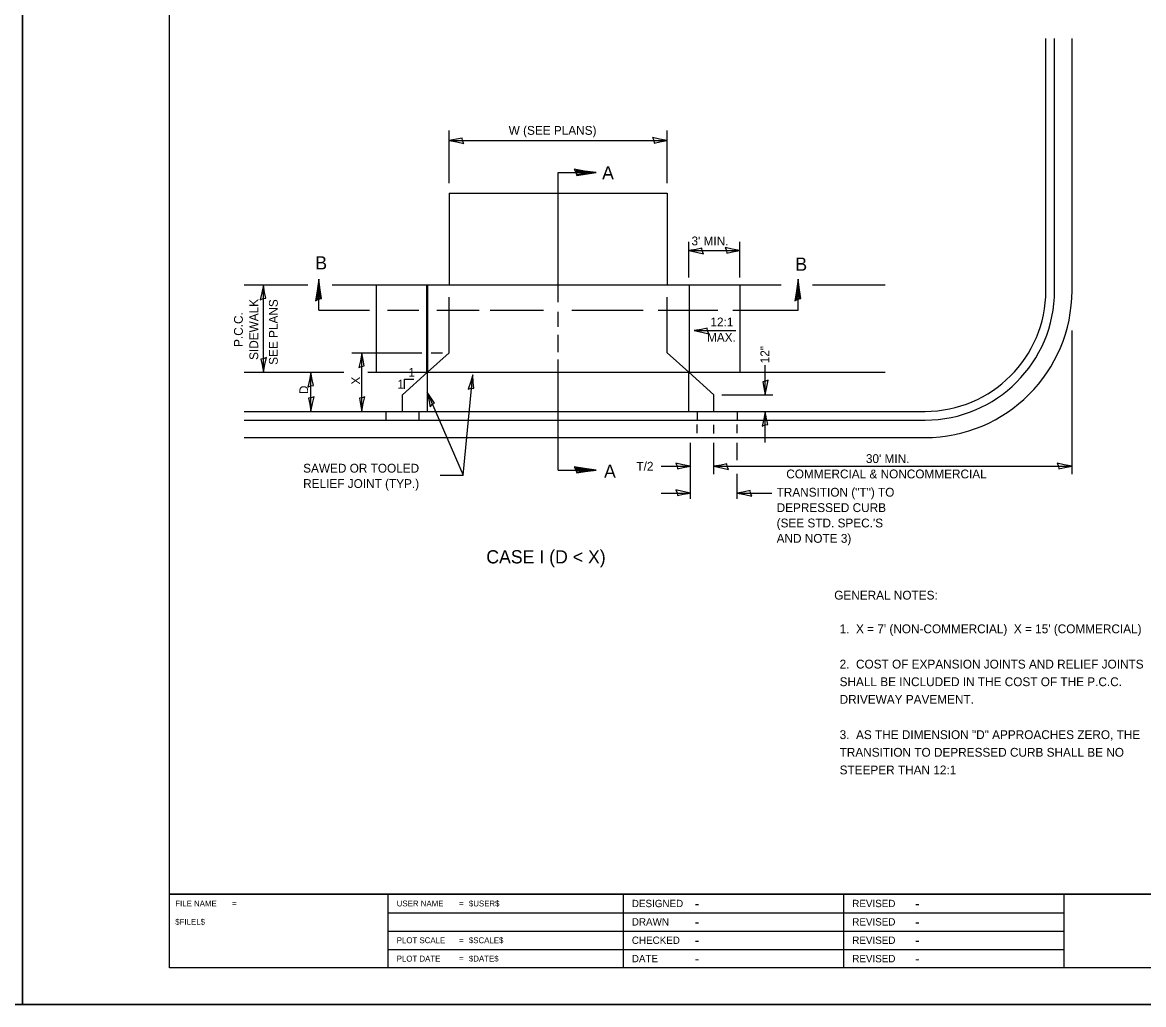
# Model space of a CAD drawing. Extents: x 1875357 to 1890680, y 2257528 to 2269761.
# Drawn here: x 1883857 to 1884620, y 2262719 to 2263387 of the extents above; entities that cross this region are included whole.
import ezdxf

# ---------------------------------------------------------------- set-up
doc = ezdxf.new("R2010")
doc.units = 0
for name, color, linetype in [('Level 24', 7, 'Continuous'), ('Level 40', 7, 'Continuous'), ('Level 63', 7, 'Continuous'), ('ROW_PR_Notes', 7, 'Continuous'), ('Sheets_50 Reference Boundary', 7, 'Continuous'), ('Sheets_General Details', 7, 'Continuous'), ('Sheets_Printer Plotting Border', 7, 'Continuous')]:
    doc.layers.add(name, color=color, linetype=linetype)

msp = doc.modelspace()

# ---------------------------------------------------------------- linework, layer by layer
at = {"layer": 'Level 24'}
for p, q in [((1884221.93, 2263284.41), (1884247.75, 2263284.41)), ((1884221.93, 2263196.23), (1884221.93, 2263284.41)), ((1884059.05, 2263190.81), (1884059.05, 2263212.01)), ((1884385.27, 2263190.81), (1884385.27, 2263212.01)), ((1884059.05, 2263190.81), (1884093.49, 2263190.81)), ((1884105.82, 2263190.81), (1884127.07, 2263190.81)), ((1884139.4, 2263190.81), (1884168.17, 2263190.81)), ((1884175.71, 2263190.81), (1884212.02, 2263190.81)), ((1884221.93, 2263179.44), (1884221.93, 2263189.77)), ((1884231.21, 2263190.81), (1884279.85, 2263190.81)), ((1884290.13, 2263190.81), (1884330.55, 2263190.81)), ((1884340.83, 2263190.81), (1884385.27, 2263190.81)), ((1884221.93, 2263162.4), (1884221.93, 2263174.2)), ((1884221.93, 2263082.12), (1884221.93, 2263157.43)), ((1884221.93, 2263082.12), (1884247.75, 2263082.12))]:
    msp.add_line(p, q, dxfattribs=at)
for points in [[(1884286.21, 2263308.33), (1884287.02, 2263306.41), (1884287.33, 2263304.57), (1884291.2, 2263305.38), (1884296.2, 2263306.24), (1884290.87, 2263307.21)], [(1884157.7, 2263304.15), (1884156.89, 2263306.07), (1884156.57, 2263307.91), (1884152.7, 2263307.11), (1884147.7, 2263306.24), (1884153.04, 2263305.27)], [(1884320.89, 2263229.27), (1884320.07, 2263231.19), (1884319.76, 2263233.04), (1884315.89, 2263232.23), (1884310.89, 2263231.36), (1884316.22, 2263230.39)], [(1884335.71, 2263233.46), (1884336.52, 2263231.53), (1884336.83, 2263229.69), (1884340.7, 2263230.5), (1884345.7, 2263231.36), (1884340.37, 2263232.33)], [(1884019.29, 2263198), (1884021.21, 2263198.81), (1884023.05, 2263199.13), (1884022.25, 2263203), (1884021.38, 2263208), (1884020.41, 2263202.66)], [(1884324.45, 2263174.84), (1884323.64, 2263176.77), (1884323.32, 2263178.61), (1884319.45, 2263177.8), (1884314.45, 2263176.94), (1884319.79, 2263175.97)], [(1884023.47, 2263158.59), (1884021.55, 2263157.78), (1884019.71, 2263157.47), (1884020.51, 2263153.6), (1884021.38, 2263148.6), (1884022.35, 2263153.93)], [(1884086.31, 2263151.83), (1884088.23, 2263152.64), (1884090.07, 2263152.95), (1884089.27, 2263156.82), (1884088.4, 2263161.82), (1884087.43, 2263156.49)], [(1884051.66, 2263138.6), (1884053.58, 2263139.41), (1884055.42, 2263139.73), (1884054.62, 2263143.6), (1884053.75, 2263148.6), (1884052.78, 2263143.26)], [(1884160.78, 2263137.15), (1884162.78, 2263137.78), (1884164.64, 2263137.91), (1884164.21, 2263141.84), (1884163.83, 2263146.9), (1884162.35, 2263141.69)], [(1884364.98, 2263143.29), (1884363.06, 2263142.48), (1884361.22, 2263142.16), (1884362.03, 2263138.29), (1884362.89, 2263133.29), (1884363.86, 2263138.63)], [(1884134.87, 2263125.2), (1884136.31, 2263126.71), (1884137.88, 2263127.72), (1884135.6, 2263130.96), (1884132.83, 2263135.2), (1884134.05, 2263129.92)], [(1884055.84, 2263132.04), (1884053.92, 2263131.23), (1884052.08, 2263130.92), (1884052.88, 2263127.05), (1884053.75, 2263122.05), (1884054.72, 2263127.38)], [(1884090.49, 2263132.04), (1884088.57, 2263131.23), (1884086.73, 2263130.92), (1884087.53, 2263127.05), (1884088.4, 2263122.05), (1884089.37, 2263127.38)], [(1884360.8, 2263112.05), (1884362.72, 2263112.86), (1884364.56, 2263113.18), (1884363.76, 2263117.05), (1884362.89, 2263122.05), (1884361.92, 2263116.71)], [(1884302.05, 2263086.78), (1884302.86, 2263084.86), (1884303.17, 2263083.01), (1884307.04, 2263083.82), (1884312.04, 2263084.69), (1884306.71, 2263085.66)], [(1884337.88, 2263082.59), (1884337.07, 2263084.52), (1884336.75, 2263086.36), (1884332.88, 2263085.55), (1884327.88, 2263084.69), (1884333.22, 2263083.72)], [(1884561.65, 2263086.78), (1884562.46, 2263084.86), (1884562.78, 2263083.01), (1884566.65, 2263083.82), (1884571.65, 2263084.69), (1884566.31, 2263085.66)], [(1884302.05, 2263068.59), (1884302.86, 2263066.67), (1884303.17, 2263064.83), (1884307.04, 2263065.63), (1884312.04, 2263066.5), (1884306.71, 2263067.47)], [(1884353.72, 2263064.41), (1884352.91, 2263066.33), (1884352.59, 2263068.17), (1884348.72, 2263067.37), (1884343.72, 2263066.5), (1884349.06, 2263065.53)]]:
    msp.add_lwpolyline(points, close=True, dxfattribs=at)
at = {"layer": 'Level 40'}
for p, q in [((1884147.7, 2263208), (1884296.2, 2263208)), ((1884147.7, 2263161.82), (1884147.7, 2263199.71)), ((1884296.16, 2263161.87), (1884296.16, 2263199.71)), ((1884133.02, 2263148.6), (1884147.7, 2263161.82)), ((1884310.89, 2263148.6), (1884296.16, 2263161.87)), ((1884133.02, 2263148.6), (1884310.89, 2263148.6)), ((1884133.02, 2263122.05), (1884133.02, 2263148.6)), ((1884310.89, 2263122.05), (1884310.89, 2263148.6))]:
    msp.add_line(p, q, dxfattribs=at)
at = {"layer": 'ROW_PR_Notes'}
for p, q in [((1884553.83, 2263204.23), (1884553.83, 2263375.6)), ((1884559.77, 2263204.23), (1884559.77, 2263375.6)), ((1884571.65, 2263204.23), (1884571.65, 2263375.6)), ((1884147.7, 2263277.3), (1884147.7, 2263313.16)), ((1884296.2, 2263277.3), (1884296.2, 2263313.16)), ((1884147.7, 2263306.24), (1884296.2, 2263306.24)), ((1884147.7, 2263270.55), (1884296.2, 2263270.55)), ((1884147.7, 2263270.55), (1884147.7, 2263208)), ((1884296.2, 2263270.55), (1884296.2, 2263208)), ((1884310.89, 2263213.11), (1884310.89, 2263237.34)), ((1884345.7, 2263213.11), (1884345.7, 2263237.34)), ((1884310.89, 2263231.36), (1884345.7, 2263231.36)), ((1884008.36, 2263208), (1884051.7, 2263208)), ((1884021.38, 2263148.6), (1884021.38, 2263208)), ((1884068.14, 2263208), (1884147.7, 2263208)), ((1884098.2, 2263208), (1884098.2, 2263148.6)), ((1884132.52, 2263148.6), (1884132.52, 2263208)), ((1884133.02, 2263208), (1884133.02, 2263148.6)), ((1884296.2, 2263208), (1884373.72, 2263208)), ((1884311.39, 2263148.6), (1884311.39, 2263208)), ((1884345.7, 2263208), (1884345.7, 2263148.6)), ((1884394.96, 2263208), (1884444.6, 2263208)), ((1884314.45, 2263176.94), (1884342.97, 2263176.94)), ((1884571.65, 2263079.39), (1884571.65, 2263177.1)), ((1884081.58, 2263161.82), (1884129.28, 2263161.82)), ((1884088.4, 2263122.05), (1884088.4, 2263161.82)), ((1884135.65, 2263161.82), (1884143.22, 2263161.82)), ((1884008.36, 2263148.6), (1884076.16, 2263148.6)), ((1884053.75, 2263122.05), (1884053.75, 2263148.6)), ((1884092.54, 2263148.6), (1884133.02, 2263148.6)), ((1884116.02, 2263133.29), (1884133.02, 2263148.6)), ((1884310.89, 2263148.6), (1884444.6, 2263148.6)), ((1884310.89, 2263148.6), (1884327.88, 2263133.29)), ((1884362.89, 2263133.29), (1884362.89, 2263153.58)), ((1884117.43, 2263137.46), (1884117.43, 2263143.85)), ((1884117.43, 2263143.85), (1884123.87, 2263143.85)), ((1884157.22, 2263078.75), (1884163.83, 2263146.9)), ((1884116.02, 2263122.05), (1884116.02, 2263133.29)), ((1884132.83, 2263135.2), (1884157.22, 2263078.75)), ((1884327.88, 2263122.05), (1884327.88, 2263133.29)), ((1884333.3, 2263133.29), (1884368.16, 2263133.29)), ((1884008.36, 2263122.05), (1884471.65, 2263122.05)), ((1884104.78, 2263122.05), (1884104.78, 2263116.11)), ((1884127.27, 2263122.05), (1884127.27, 2263116.11)), ((1884316.64, 2263122.05), (1884316.64, 2263116.11)), ((1884343.72, 2263122.05), (1884343.72, 2263116.11)), ((1884362.89, 2263100.88), (1884362.89, 2263122.05)), ((1884008.36, 2263116.11), (1884471.65, 2263116.11)), ((1884316.64, 2263107.29), (1884316.64, 2263113.18)), ((1884327.88, 2263107.07), (1884327.88, 2263112.96)), ((1884343.72, 2263107.29), (1884343.72, 2263113.18)), ((1884008.36, 2263104.23), (1884471.65, 2263104.23)), ((1884312.04, 2263062.53), (1884312.04, 2263100.75)), ((1884327.88, 2263079.39), (1884327.88, 2263100.75)), ((1884343.72, 2263088.82), (1884343.72, 2263100.75)), ((1884292.03, 2263084.69), (1884312.04, 2263084.69)), ((1884327.88, 2263084.69), (1884571.65, 2263084.69)), ((1884343.72, 2263062.53), (1884343.72, 2263079.66)), ((1884141.59, 2263078.75), (1884157.22, 2263078.75)), ((1884292.03, 2263066.5), (1884312.04, 2263066.5)), ((1884343.72, 2263066.5), (1884367.33, 2263066.5))]:
    msp.add_line(p, q, dxfattribs=at)
for points in [[(1884234.11, 2263284.61), (1884234.57, 2263282.58), (1884240.33, 2263283.46), (1884247.75, 2263284.41), (1884239.83, 2263285.5), (1884232.9, 2263286.72), (1884234.11, 2263284.61), (1884234.72, 2263283.27), (1884242.76, 2263284.43), (1884233.97, 2263285.97), (1884235.27, 2263284.23), (1884238.97, 2263284.47), (1884235.41, 2263285.02)], [(1884058.85, 2263198.38), (1884060.89, 2263198.84), (1884060.01, 2263204.6), (1884059.05, 2263212.01), (1884057.97, 2263204.1), (1884056.75, 2263197.16), (1884058.85, 2263198.38), (1884060.2, 2263198.99), (1884059.04, 2263207.03), (1884057.5, 2263198.24), (1884059.23, 2263199.54), (1884058.99, 2263203.23), (1884058.45, 2263199.68)], [(1884385.08, 2263198.38), (1884387.11, 2263198.84), (1884386.23, 2263204.6), (1884385.27, 2263212.01), (1884384.19, 2263204.1), (1884382.97, 2263197.16), (1884385.08, 2263198.38), (1884386.42, 2263198.99), (1884385.26, 2263207.03), (1884383.72, 2263198.24), (1884385.45, 2263199.54), (1884385.22, 2263203.23), (1884384.67, 2263199.68)], [(1884234.11, 2263082.32), (1884234.57, 2263080.28), (1884240.33, 2263081.16), (1884247.75, 2263082.12), (1884239.83, 2263083.2), (1884232.9, 2263084.42), (1884234.11, 2263082.32), (1884234.72, 2263080.97), (1884242.76, 2263082.13), (1884233.97, 2263083.67), (1884235.27, 2263081.94), (1884238.97, 2263082.18), (1884235.41, 2263082.72)]]:
    msp.add_lwpolyline(points, dxfattribs=at)
for radius in [100, 88.12, 82.18]:
    msp.add_arc((1884471.65, 2263204.23), radius, 270, 0, dxfattribs=at)
at = {"layer": 'Sheets_50 Reference Boundary'}
msp.add_lwpolyline([(1883957.4, 2263793.54), (1885532.4, 2263793.54), (1885532.4, 2262793.55), (1883957.4, 2262793.55)], close=True, dxfattribs=at)
at = {"layer": 'Sheets_General Details'}
for p, q in [((1883857.4, 2263818.55), (1883857.4, 2262718.55)), ((1883857.4, 2262718.55), (1883857.4, 2263818.55)), ((1883957.4, 2262793.55), (1885532.4, 2262793.55)), ((1884106.12, 2262793.55), (1884106.12, 2262743.55)), ((1884266.12, 2262793.55), (1884266.12, 2262743.55)), ((1884416.12, 2262793.55), (1884416.12, 2262743.55)), ((1884566.12, 2262793.55), (1884566.12, 2262743.55)), ((1884106.12, 2262781.05), (1884566.12, 2262781.05)), ((1884106.12, 2262768.55), (1884566.12, 2262768.55)), ((1884106.12, 2262756.05), (1884566.12, 2262756.05)), ((1883857.4, 2262718.55), (1882157.4, 2262718.55)), ((1885557.4, 2262718.55), (1883857.4, 2262718.55))]:
    msp.add_line(p, q, dxfattribs=at)
msp.add_lwpolyline([(1883957.4, 2263793.55), (1885532.4, 2263793.55), (1885532.4, 2262743.55), (1883957.4, 2262743.55)], close=True, dxfattribs=at)
at = {"layer": 'Sheets_Printer Plotting Border'}
for points in [[(1882157.4, 2262718.55), (1883857.4, 2262718.55), (1883857.4, 2263818.55), (1882157.4, 2263818.55)], [(1883857.4, 2262718.55), (1885557.4, 2262718.55), (1885557.4, 2263818.55), (1883857.4, 2263818.55)]]:
    msp.add_lwpolyline(points, close=True, dxfattribs=at)

# ---------------------------------------------------------------- texts
at = {"layer": 'Level 24'}
for s, p in [("1.  X = 7' (NON-COMMERCIAL)  X = 15' (COMMERCIAL)", (1884413.51, 2262971.13)), ('2.  COST OF EXPANSION JOINTS AND RELIEF JOINTS', (1884413.51, 2262947.13)), ('SHALL BE INCLUDED IN THE COST OF THE P.C.C.', (1884413.51, 2262935.13)), ('DRIVEWAY PAVEMENT.', (1884413.51, 2262923.13)), ('3.  AS THE DIMENSION "D" APPROACHES ZERO, THE', (1884413.51, 2262899.13)), ('TRANSITION TO DEPRESSED CURB SHALL BE NO', (1884413.51, 2262887.13)), ('STEEPER THAN 12:1', (1884413.51, 2262875.13))]:
    msp.add_text(s, height=6, dxfattribs=at).set_placement(p)
at = {"layer": 'Level 63'}
for s, p in [("3' MIN.", (1884312.69, 2263234.97)), ('12:1', (1884325.61, 2263179.85)), ('MAX.', (1884323.25, 2263169.39))]:
    msp.add_text(s, height=6, dxfattribs=at).set_placement(p)
msp.add_text('12"', height=6, rotation=90, dxfattribs=at).set_placement((1884365.62, 2263154.73))
at = {"layer": 'ROW_PR_Notes'}
for s, height, p in [('W (SEE PLANS)', 6, (1884188.3, 2263310.16)), ('A', 9, (1884251.88, 2263279.81)), ('B', 9, (1884056.72, 2263218.55)), ('B', 9, (1884383.38, 2263217.68)), ('1', 6, (1884120.08, 2263145.61)), ('1', 6, (1884112.59, 2263137.54)), ('T/2', 6, (1884275.23, 2263081.69)), ("30' MIN.", 6, (1884431.39, 2263086.91)), ('SAWED OR TOOLED', 6, (1884048.46, 2263080.38)), ('A', 9, (1884253.19, 2263076.85)), ('COMMERCIAL & NONCOMMERCIAL', 6, (1884377.2, 2263076.46)), ('RELIEF JOINT (TYP.)', 6, (1884048.46, 2263069.93)), ('TRANSITION ("T") TO', 6, (1884370.64, 2263064.02)), ('DEPRESSED CURB', 6, (1884370.64, 2263053.56)), ("(SEE STD. SPEC.'S", 6, (1884370.64, 2263043.11)), ('AND NOTE 3)', 6, (1884370.64, 2263032.65)), ('CASE I (D < X)', 9, (1884173.05, 2263018.61)), ('GENERAL NOTES:', 6, (1884409.84, 2262994.02))]:
    msp.add_text(s, height=height, dxfattribs=at).set_placement(p)
for s, height, p in [('SIDEWALK', 6, (1884017.84, 2263157.04)), ('SEE PLANS', 6, (1884031.17, 2263153.7)), ('P.C.C.', 6, (1884007.39, 2263165.88)), ('X', 6, (1884087.21, 2263140.26)), ('D', 5.94, (1884051.83, 2263133.81))]:
    msp.add_text(s, height=height, rotation=90, dxfattribs=at).set_placement(p)
at = {"layer": 'Sheets_General Details'}
for s, p in [('$USER$', (1884161.23, 2262785.3)), ('FILE NAME', (1883961.4, 2262785.3)), ('=', (1884000.02, 2262785.3)), ('USER NAME', (1884112.12, 2262785.3)), ('=', (1884154.51, 2262785.3)), ('$FILEL$', (1883961.4, 2262772.8)), ('PLOT SCALE', (1884112.12, 2262760.3)), ('=', (1884154.51, 2262760.3)), ('$SCALE$', (1884161.23, 2262760.3)), ('PLOT DATE', (1884112.12, 2262747.8)), ('$DATE$', (1884161.23, 2262747.8)), ('=', (1884154.51, 2262747.8))]:
    msp.add_text(s, height=4, rotation=360, dxfattribs=at).set_placement(p)
for s, height, p in [('DESIGNED', 5, (1884272.12, 2262784.8)), ('REVISED', 5, (1884422.12, 2262784.8)), ('-', 7, (1884314.82, 2262783.8)), ('-', 7, (1884464.82, 2262783.8)), ('DRAWN', 5, (1884272.12, 2262772.3)), ('-', 7, (1884314.82, 2262771.3)), ('REVISED', 5, (1884422.12, 2262772.3)), ('-', 7, (1884464.82, 2262771.3)), ('CHECKED', 5, (1884272.12, 2262759.8)), ('-', 7, (1884314.82, 2262758.8)), ('REVISED', 5, (1884422.12, 2262759.8)), ('-', 7, (1884464.82, 2262758.8)), ('DATE', 5, (1884272.12, 2262747.3)), ('REVISED', 5, (1884422.12, 2262747.3)), ('-', 7, (1884314.82, 2262746.3)), ('-', 7, (1884464.82, 2262746.3))]:
    msp.add_text(s, height=height, dxfattribs=at).set_placement(p)

doc.saveas('drawing.dxf')
